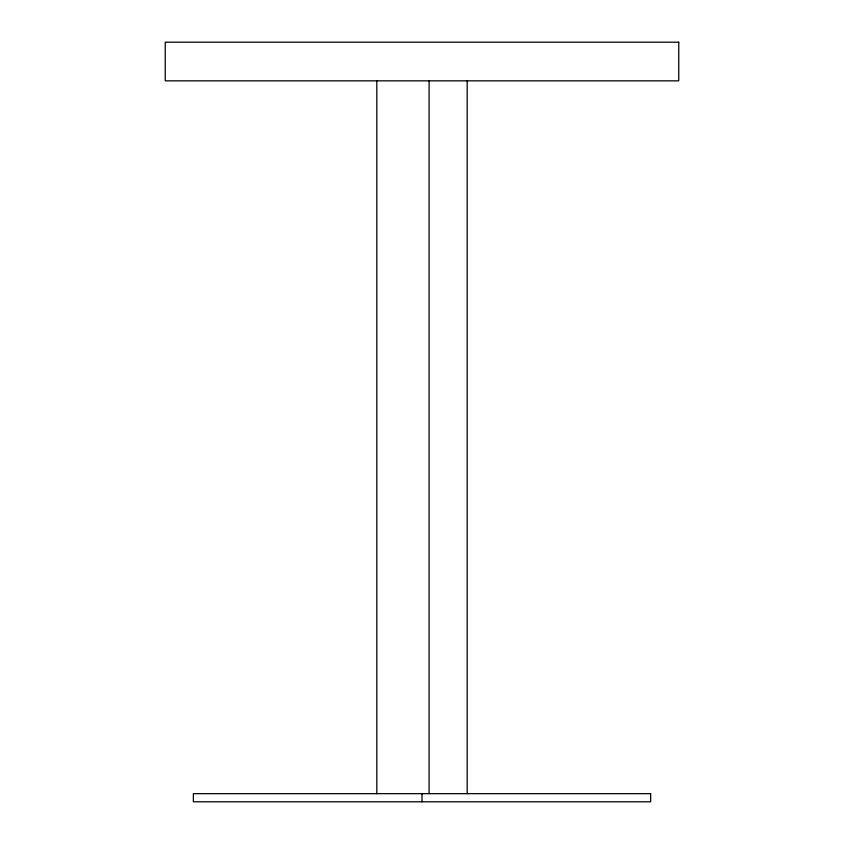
<?xml version="1.0" encoding="UTF-8"?>
<svg xmlns="http://www.w3.org/2000/svg" width="844" height="844" viewBox="0 0 844 844"><rect width="100%" height="100%" fill="white"/><g stroke="black" fill="none" stroke-linecap="round" stroke-linejoin="round"><path stroke-width="1.27" d="M467.186 80.845L467.186 793.666M429.1 80.845L429.1 793.666M422 793.666L422 801.8M376.814 80.845L376.814 793.666M678.755 42.2L165.245 42.2L165.245 80.845L678.755 80.845L678.755 42.2M650.64 793.666L193.36 793.666L193.36 801.8L650.64 801.8L650.64 793.666"/></g></svg>
